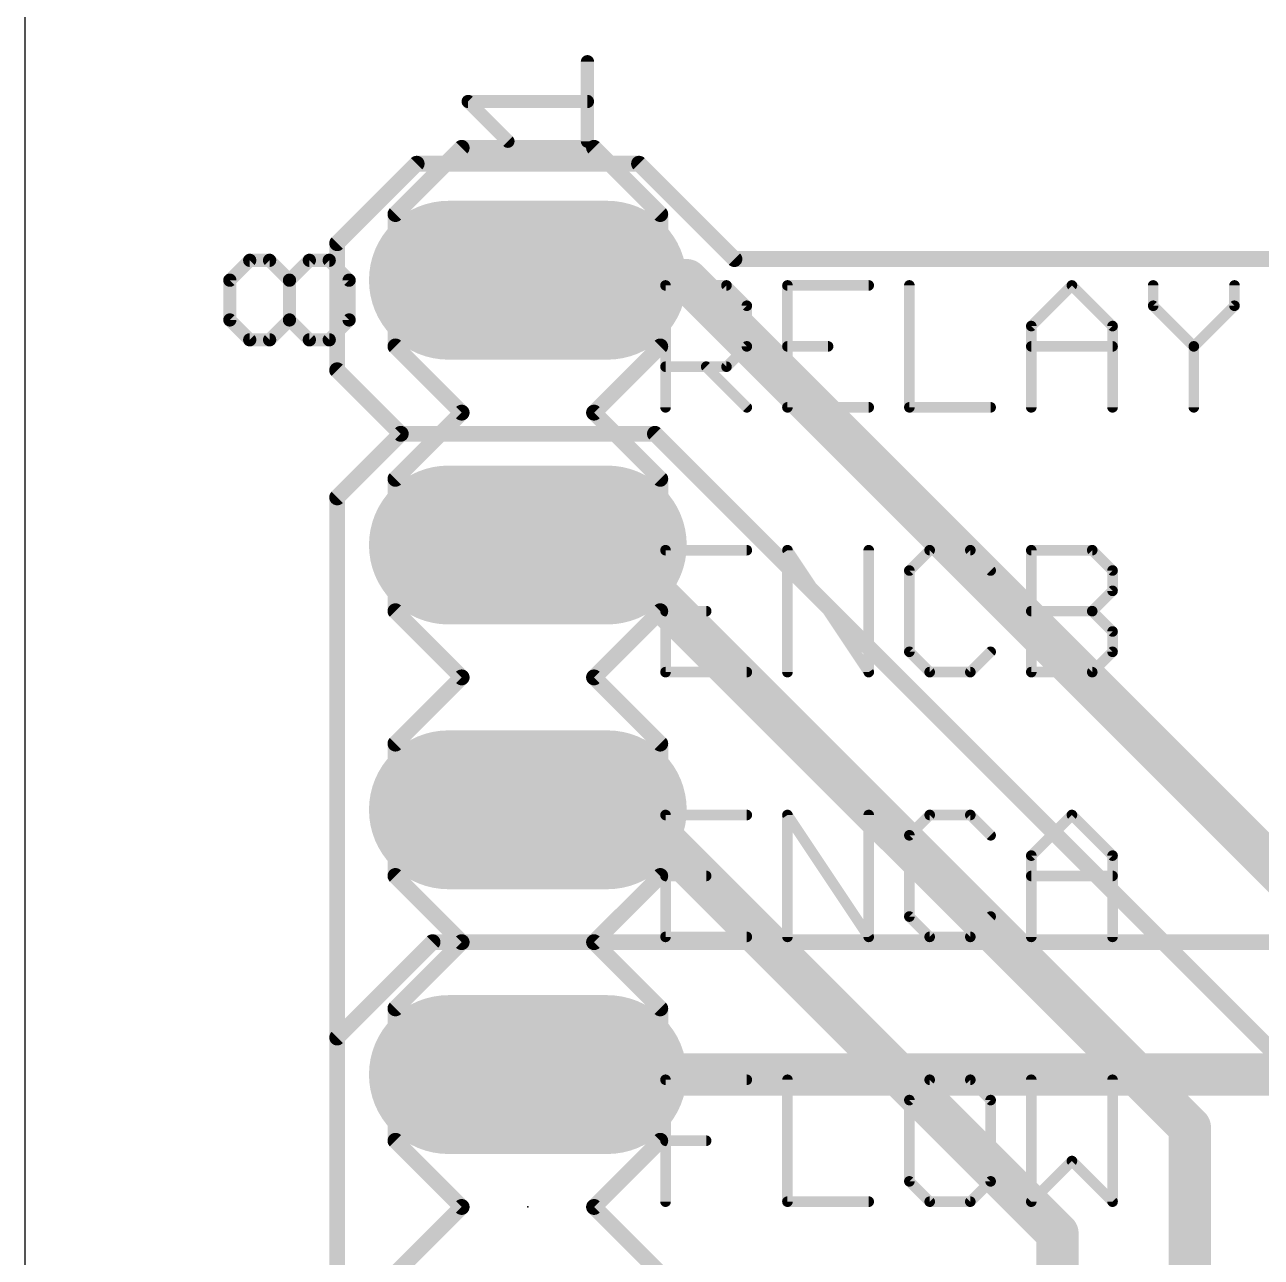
# Model space of a CAD drawing. Extents: x -1 to 57.9, y -5.8 to 55.6.
# Drawn here: x -1.02 to 10.85, y 31.27 to 43.09 of the extents above; entities that cross this region are included whole.
import ezdxf

# ---------------------------------------------------------------- set-up
doc = ezdxf.new("R2010")
doc.units = 0
for name, color, linetype in [('1', 22, 'CONTINUOUS'), ('16', 175, 'CONTINUOUS'), ('17', 82, 'CONTINUOUS'), ('20', 7, 'CONTINUOUS'), ('21', 253, 'CONTINUOUS'), ('23', 7, 'CONTINUOUS'), ('25', 253, 'CONTINUOUS'), ('51', 253, 'CONTINUOUS')]:
    doc.layers.add(name, color=color, linetype=linetype)

# ---------------------------------------------------------------- blocks, each defined once
blk = doc.blocks.new('RECT')
blk.add_solid([(-0.5, -0.5), (0.5, -0.5), (-0.5, 0.5), (0.5, 0.5)])
blk = doc.blocks.new('LONGP100')
at = {"const_width": 1}
blk.add_lwpolyline([(-0.5, 0), (0.5, 0)], dxfattribs=at)
at = {"const_width": 0.5}
for points in [[(-0.5, 0.25, 1), (-0.5, -0.25)], [(0.5, -0.25, 1), (0.5, 0.25)]]:
    blk.add_lwpolyline(points, format="xyb", dxfattribs=at)

msp = doc.modelspace()

# ---------------------------------------------------------------- linework, layer by layer
at = {"layer": '1'}
for points, const_width in [([(1.9812, 40.9956), (2.7432, 41.7576)], 0.1524), ([(2.7432, 41.7576), (4.8768, 41.7576)], 0.1524), ([(4.8768, 41.7576), (5.7912, 40.8432)], 0.1524), ([(1.9812, 39.7764), (1.9812, 40.9956)], 0.1524), ([(3.81, 40.64), (5.334, 40.64)], 0.4064), ([(5.334, 40.64), (11.43, 34.544)], 0.4064), ([(5.7912, 40.8432), (17.3736, 40.8432)], 0.1524), ([(2.5908, 39.1668), (1.9812, 39.7764)], 0.1524), ([(1.9812, 38.5572), (2.5908, 39.1668)], 0.1524), ([(2.5908, 39.1668), (5.0292, 39.1668)], 0.1524), ([(5.0292, 39.1668), (16.1544, 28.0416)], 0.1524), ([(1.9812, 29.8704), (1.9812, 38.5572)], 0.1524), ([(3.81, 38.1), (4.572, 38.1)], 0.4064), ([(4.572, 38.1), (10.16, 32.512)], 0.4064), ([(3.81, 35.56), (4.826, 35.56)], 0.4064), ([(4.826, 35.56), (8.89, 31.496)], 0.4064), ([(10.16, 32.512), (10.16, 22.352)], 0.4064), ([(8.89, 31.496), (8.89, 21.844)], 0.4064)]:
    msp.add_lwpolyline(points, dxfattribs=dict(at, const_width=const_width))
for points, const_width in [([(2.7432, 41.7957, 1), (2.7432, 41.7195)], 0.0762), ([(2.7701, 41.7307, 1), (2.7163, 41.7845)], 0.0762), ([(4.9037, 41.7845, 1), (4.8499, 41.7307)], 0.0762), ([(4.8768, 41.7195, 1), (4.8768, 41.7957)], 0.0762), ([(2.0193, 40.9956, 1), (1.9431, 40.9956)], 0.0762), ([(1.9543, 41.0225, 1), (2.0081, 40.9687)], 0.0762), ([(3.81, 40.7416, 1), (3.81, 40.5384)], 0.2032), ([(5.4058, 40.7118, 1), (5.2622, 40.5682)], 0.2032), ([(5.334, 40.5384, 1), (5.334, 40.7416)], 0.2032), ([(5.7912, 40.8813, 1), (5.7912, 40.8051)], 0.0762), ([(5.7643, 40.8163, 1), (5.8181, 40.8701)], 0.0762), ([(1.9431, 39.7764, 1), (2.0193, 39.7764)], 0.0762), ([(2.0081, 39.8033, 1), (1.9543, 39.7495)], 0.0762), ([(2.5908, 39.2049, 1), (2.5908, 39.1287)], 0.0762), ([(2.6177, 39.1399, 1), (2.5639, 39.1937)], 0.0762), ([(2.5639, 39.1399, 1), (2.6177, 39.1937)], 0.0762), ([(5.0561, 39.1937, 1), (5.0023, 39.1399)], 0.0762), ([(5.0292, 39.1287, 1), (5.0292, 39.2049)], 0.0762), ([(2.0193, 38.5572, 1), (1.9431, 38.5572)], 0.0762), ([(1.9543, 38.5841, 1), (2.0081, 38.5303)], 0.0762), ([(3.81, 38.2016, 1), (3.81, 37.9984)], 0.2032), ([(4.6438, 38.1718, 1), (4.5002, 38.0282)], 0.2032), ([(4.572, 37.9984, 1), (4.572, 38.2016)], 0.2032), ([(3.81, 35.6616, 1), (3.81, 35.4584)], 0.2032), ([(4.8978, 35.6318, 1), (4.7542, 35.4882)], 0.2032), ([(4.826, 35.4584, 1), (4.826, 35.6616)], 0.2032), ([(10.2616, 32.512, 1), (10.0584, 32.512)], 0.2032), ([(10.0882, 32.4402, 1), (10.2318, 32.5838)], 0.2032), ([(8.9916, 31.496, 1), (8.7884, 31.496)], 0.2032), ([(8.8182, 31.4242, 1), (8.9618, 31.5678)], 0.2032)]:
    msp.add_lwpolyline(points, format="xyb", dxfattribs=dict(at, const_width=const_width))
at = {"layer": '16'}
for points, const_width in [([(1.9812, 33.3756), (2.8956, 34.29)], 0.1524), ([(2.8956, 34.29), (16.51, 34.29)], 0.1524), ([(1.9812, 24.6888), (1.9812, 33.3756)], 0.1524), ([(13.208, 33.02), (3.81, 33.02)], 0.4064)]:
    msp.add_lwpolyline(points, dxfattribs=dict(at, const_width=const_width))
for points, const_width in [([(2.8956, 34.3281, 1), (2.8956, 34.2519)], 0.0762), ([(2.9225, 34.2631, 1), (2.8687, 34.3169)], 0.0762), ([(2.0193, 33.3756, 1), (1.9431, 33.3756)], 0.0762), ([(1.9543, 33.4025, 1), (2.0081, 33.3487)], 0.0762), ([(3.81, 33.1216, 1), (3.81, 32.9184)], 0.2032)]:
    msp.add_lwpolyline(points, format="xyb", dxfattribs=dict(at, const_width=const_width))
at = {"layer": '20'}
msp.add_line((-1.016, 55.616), (-1.016, -0.762), dxfattribs=at)
at = {"layer": '21'}
for points, const_width in [([(4.3815, 41.9735), (4.3815, 42.7362)], 0.127), ([(3.6189, 41.9735), (3.2375, 42.3548)], 0.127), ([(3.2375, 42.3548), (4.3815, 42.3548)], 0.127), ([(2.54, 41.275), (3.175, 41.91)], 0.1524), ([(3.175, 41.91), (4.445, 41.91)], 0.1524), ([(4.445, 41.91), (5.08, 41.275)], 0.1524), ([(2.54, 40.005), (2.54, 41.275)], 0.1524), ([(5.08, 41.275), (5.08, 40.005)], 0.1524), ([(0.9515, 40.6405), (1.1422, 40.8312)], 0.127), ([(1.1422, 40.8312), (1.3329, 40.8312)], 0.127), ([(1.3329, 40.8312), (1.5235, 40.6405)], 0.127), ([(1.5235, 40.6405), (1.7142, 40.8312)], 0.127), ([(1.7142, 40.8312), (1.9048, 40.8312)], 0.127), ([(1.9048, 40.8312), (2.0955, 40.6405)], 0.127), ([(0.9515, 40.2592), (0.9515, 40.6405)], 0.127), ([(1.5235, 40.2592), (1.5235, 40.6405)], 0.127), ([(2.0955, 40.6405), (2.0955, 40.2592)], 0.127), ([(1.1422, 40.0685), (0.9515, 40.2592)], 0.127), ([(1.5235, 40.2592), (1.3329, 40.0685)], 0.127), ([(1.7142, 40.0685), (1.5235, 40.2592)], 0.127), ([(2.0955, 40.2592), (1.9048, 40.0685)], 0.127), ([(1.3329, 40.0685), (1.1422, 40.0685)], 0.127), ([(1.9048, 40.0685), (1.7142, 40.0685)], 0.127), ([(2.54, 40.005), (3.175, 39.37)], 0.1524), ([(4.445, 39.37), (5.08, 40.005)], 0.1524), ([(2.54, 38.735), (3.175, 39.37)], 0.1524), ([(4.445, 39.37), (5.08, 38.735)], 0.1524), ([(2.54, 37.465), (2.54, 38.735)], 0.1524), ([(5.08, 38.735), (5.08, 37.465)], 0.1524), ([(3.175, 36.83), (2.54, 37.465)], 0.1524), ([(5.08, 37.465), (4.445, 36.83)], 0.1524), ([(2.54, 36.195), (3.175, 36.83)], 0.1524), ([(4.445, 36.83), (5.08, 36.195)], 0.1524), ([(2.54, 34.925), (2.54, 36.195)], 0.1524), ([(5.08, 36.195), (5.08, 34.925)], 0.1524), ([(3.175, 34.29), (2.54, 34.925)], 0.1524), ([(5.08, 34.925), (4.445, 34.29)], 0.1524), ([(2.54, 33.655), (3.175, 34.29)], 0.1524), ([(4.445, 34.29), (5.08, 33.655)], 0.1524), ([(2.54, 32.385), (2.54, 33.655)], 0.1524), ([(5.08, 33.655), (5.08, 32.385)], 0.1524), ([(2.54, 32.385), (3.175, 31.75)], 0.1524), ([(4.445, 31.75), (5.08, 32.385)], 0.1524), ([(2.54, 31.115), (3.175, 31.75)], 0.1524), ([(4.445, 31.75), (5.08, 31.115)], 0.1524)]:
    msp.add_lwpolyline(points, dxfattribs=dict(at, const_width=const_width))
for points, const_width in [([(4.4132, 42.7362, 1), (4.3498, 42.7362)], 0.0635), ([(3.2375, 42.3866, 1), (3.2375, 42.3231)], 0.0635), ([(3.26, 42.3773, 1), (3.2151, 42.3324)], 0.0635), ([(4.3815, 42.3231, 1), (4.3815, 42.3866)], 0.0635), ([(3.5964, 41.951, 1), (3.6413, 41.996)], 0.0635), ([(4.3498, 41.9735, 1), (4.4132, 41.9735)], 0.0635), ([(3.175, 41.9481, 1), (3.175, 41.8719)], 0.0762), ([(3.2019, 41.8831, 1), (3.1481, 41.9369)], 0.0762), ([(4.4719, 41.9369, 1), (4.4181, 41.8831)], 0.0762), ([(4.445, 41.8719, 1), (4.445, 41.9481)], 0.0762), ([(2.5781, 41.275, 1), (2.5019, 41.275)], 0.0762), ([(2.5131, 41.3019, 1), (2.5669, 41.2481)], 0.0762), ([(5.1181, 41.275, 1), (5.0419, 41.275)], 0.0762), ([(5.0531, 41.2481, 1), (5.1069, 41.3019)], 0.0762), ([(1.1422, 40.8629, 1), (1.1422, 40.7994)], 0.0635), ([(1.1646, 40.8087, 1), (1.1197, 40.8536)], 0.0635), ([(1.3553, 40.8536, 1), (1.3104, 40.8087)], 0.0635), ([(1.3329, 40.7994, 1), (1.3329, 40.8629)], 0.0635), ([(1.7142, 40.8629, 1), (1.7142, 40.7994)], 0.0635), ([(1.7366, 40.8087, 1), (1.6917, 40.8536)], 0.0635), ([(1.9273, 40.8536, 1), (1.8824, 40.8087)], 0.0635), ([(1.9048, 40.7994, 1), (1.9048, 40.8629)], 0.0635), ([(0.9833, 40.6405, 1), (0.9198, 40.6405)], 0.0635), ([(0.9291, 40.6629, 1), (0.974, 40.618)], 0.0635), ([(1.5553, 40.6405, 1), (1.4918, 40.6405)], 0.0635), ([(1.5011, 40.6629, 1), (1.546, 40.618)], 0.0635), ([(1.5011, 40.618, 1), (1.546, 40.6629)], 0.0635), ([(2.1273, 40.6405, 1), (2.0637, 40.6405)], 0.0635), ([(2.073, 40.618, 1), (2.118, 40.6629)], 0.0635), ([(0.974, 40.2816, 1), (0.9291, 40.2367)], 0.0635), ([(0.9198, 40.2592, 1), (0.9833, 40.2592)], 0.0635), ([(1.546, 40.2816, 1), (1.5011, 40.2367)], 0.0635), ([(1.4918, 40.2592, 1), (1.5553, 40.2592)], 0.0635), ([(1.546, 40.2367, 1), (1.5011, 40.2816)], 0.0635), ([(2.0637, 40.2592, 1), (2.1273, 40.2592)], 0.0635), ([(2.118, 40.2367, 1), (2.073, 40.2816)], 0.0635), ([(1.1422, 40.1003, 1), (1.1422, 40.0367)], 0.0635), ([(1.1197, 40.046, 1), (1.1646, 40.091)], 0.0635), ([(1.3104, 40.091, 1), (1.3553, 40.046)], 0.0635), ([(1.3329, 40.0367, 1), (1.3329, 40.1003)], 0.0635), ([(1.7142, 40.1003, 1), (1.7142, 40.0367)], 0.0635), ([(1.6917, 40.046, 1), (1.7366, 40.091)], 0.0635), ([(1.8824, 40.091, 1), (1.9273, 40.046)], 0.0635), ([(1.9048, 40.0367, 1), (1.9048, 40.1003)], 0.0635), ([(2.5019, 40.005, 1), (2.5781, 40.005)], 0.0762), ([(2.5669, 40.0319, 1), (2.5131, 39.9781)], 0.0762), ([(5.0419, 40.005, 1), (5.1181, 40.005)], 0.0762), ([(5.1069, 39.9781, 1), (5.0531, 40.0319)], 0.0762), ([(3.2019, 39.3431, 1), (3.1481, 39.3969)], 0.0762), ([(3.1481, 39.3431, 1), (3.2019, 39.3969)], 0.0762), ([(4.4719, 39.3969, 1), (4.4181, 39.3431)], 0.0762), ([(4.4181, 39.3969, 1), (4.4719, 39.3431)], 0.0762), ([(2.5781, 38.735, 1), (2.5019, 38.735)], 0.0762), ([(2.5131, 38.7619, 1), (2.5669, 38.7081)], 0.0762), ([(5.1181, 38.735, 1), (5.0419, 38.735)], 0.0762), ([(5.0531, 38.7081, 1), (5.1069, 38.7619)], 0.0762), ([(2.5019, 37.465, 1), (2.5781, 37.465)], 0.0762), ([(2.5669, 37.4919, 1), (2.5131, 37.4381)], 0.0762), ([(5.0419, 37.465, 1), (5.1181, 37.465)], 0.0762), ([(5.1069, 37.4381, 1), (5.0531, 37.4919)], 0.0762), ([(3.2019, 36.8031, 1), (3.1481, 36.8569)], 0.0762), ([(3.1481, 36.8031, 1), (3.2019, 36.8569)], 0.0762), ([(4.4719, 36.8569, 1), (4.4181, 36.8031)], 0.0762), ([(4.4181, 36.8569, 1), (4.4719, 36.8031)], 0.0762), ([(2.5781, 36.195, 1), (2.5019, 36.195)], 0.0762), ([(2.5131, 36.2219, 1), (2.5669, 36.1681)], 0.0762), ([(5.1181, 36.195, 1), (5.0419, 36.195)], 0.0762), ([(5.0531, 36.1681, 1), (5.1069, 36.2219)], 0.0762), ([(2.5669, 34.9519, 1), (2.5131, 34.8981)], 0.0762), ([(5.1069, 34.8981, 1), (5.0531, 34.9519)], 0.0762), ([(2.5019, 34.925, 1), (2.5781, 34.925)], 0.0762), ([(5.0419, 34.925, 1), (5.1181, 34.925)], 0.0762), ([(3.2019, 34.2631, 1), (3.1481, 34.3169)], 0.0762), ([(3.1481, 34.2631, 1), (3.2019, 34.3169)], 0.0762), ([(4.4719, 34.3169, 1), (4.4181, 34.2631)], 0.0762), ([(4.4181, 34.3169, 1), (4.4719, 34.2631)], 0.0762), ([(2.5781, 33.655, 1), (2.5019, 33.655)], 0.0762), ([(2.5131, 33.6819, 1), (2.5669, 33.6281)], 0.0762), ([(5.1181, 33.655, 1), (5.0419, 33.655)], 0.0762), ([(5.0531, 33.6281, 1), (5.1069, 33.6819)], 0.0762), ([(2.5019, 32.385, 1), (2.5781, 32.385)], 0.0762), ([(2.5669, 32.4119, 1), (2.5131, 32.3581)], 0.0762), ([(5.0419, 32.385, 1), (5.1181, 32.385)], 0.0762), ([(5.1069, 32.3581, 1), (5.0531, 32.4119)], 0.0762), ([(3.2019, 31.7231, 1), (3.1481, 31.7769)], 0.0762), ([(3.1481, 31.7231, 1), (3.2019, 31.7769)], 0.0762), ([(4.4719, 31.7769, 1), (4.4181, 31.7231)], 0.0762), ([(4.4181, 31.7769, 1), (4.4719, 31.7231)], 0.0762)]:
    msp.add_lwpolyline(points, format="xyb", dxfattribs=dict(at, const_width=const_width))
at = {"layer": '23'}
msp.add_point((3.81, 31.75), dxfattribs=at)
at = {"layer": '25', "const_width": 0.1016}
for points in [[(5.1308, 39.4208), (5.1308, 40.5902)], [(5.1308, 40.5902), (5.7155, 40.5902)], [(5.7155, 40.5902), (5.9104, 40.3953)], [(7.0798, 40.5902), (6.3002, 40.5902)], [(6.3002, 40.5902), (6.3002, 39.4208)], [(7.4696, 40.5902), (7.4696, 39.4208)], [(8.639, 40.2004), (9.0288, 40.5902)], [(9.0288, 40.5902), (9.4186, 40.2004)], [(9.8084, 40.5902), (9.8084, 40.3953)], [(10.588, 40.3953), (10.588, 40.5902)], [(5.9104, 40.3953), (5.9104, 40.0055)], [(9.8084, 40.3953), (10.1982, 40.0055)], [(10.1982, 40.0055), (10.588, 40.3953)], [(8.639, 39.4208), (8.639, 40.2004)], [(9.4186, 40.2004), (9.4186, 39.4208)], [(5.9104, 40.0055), (5.7155, 39.8106)], [(6.3002, 40.0055), (6.69, 40.0055)], [(8.639, 40.0055), (9.4186, 40.0055)], [(10.1982, 40.0055), (10.1982, 39.4208)], [(5.7155, 39.8106), (5.1308, 39.8106)], [(5.5206, 39.8106), (5.9104, 39.4208)], [(6.3002, 39.4208), (7.0798, 39.4208)], [(7.4696, 39.4208), (8.2492, 39.4208)], [(5.9104, 38.0502), (5.1308, 38.0502)], [(5.1308, 38.0502), (5.1308, 36.8808)], [(6.3002, 36.8808), (6.3002, 38.0502)], [(6.3002, 38.0502), (7.0798, 36.8808)], [(7.0798, 36.8808), (7.0798, 38.0502)], [(7.6645, 38.0502), (7.4696, 37.8553)], [(8.0543, 38.0502), (7.6645, 38.0502)], [(8.2492, 37.8553), (8.0543, 38.0502)], [(8.639, 36.8808), (8.639, 38.0502)], [(8.639, 38.0502), (9.2237, 38.0502)], [(9.2237, 38.0502), (9.4186, 37.8553)], [(7.4696, 37.8553), (7.4696, 37.0757)], [(9.4186, 37.8553), (9.4186, 37.6604)], [(9.4186, 37.6604), (9.2237, 37.4655)], [(5.1308, 37.4655), (5.5206, 37.4655)], [(8.639, 37.4655), (9.2237, 37.4655)], [(9.2237, 37.4655), (9.4186, 37.2706)], [(9.4186, 37.2706), (9.4186, 37.0757)], [(7.4696, 37.0757), (7.6645, 36.8808)], [(8.0543, 36.8808), (8.2492, 37.0757)], [(9.4186, 37.0757), (9.2237, 36.8808)], [(5.1308, 36.8808), (5.9104, 36.8808)], [(7.6645, 36.8808), (8.0543, 36.8808)], [(9.2237, 36.8808), (8.639, 36.8808)], [(5.9104, 35.5102), (5.1308, 35.5102)], [(5.1308, 35.5102), (5.1308, 34.3408)], [(6.3002, 34.3408), (6.3002, 35.5102)], [(6.3002, 35.5102), (7.0798, 34.3408)], [(7.0798, 34.3408), (7.0798, 35.5102)], [(7.6645, 35.5102), (7.4696, 35.3153)], [(8.0543, 35.5102), (7.6645, 35.5102)], [(8.2492, 35.3153), (8.0543, 35.5102)], [(8.639, 35.1204), (9.0288, 35.5102)], [(9.0288, 35.5102), (9.4186, 35.1204)], [(7.4696, 35.3153), (7.4696, 34.5357)], [(8.639, 34.3408), (8.639, 35.1204)], [(9.4186, 35.1204), (9.4186, 34.3408)], [(5.1308, 34.9255), (5.5206, 34.9255)], [(8.639, 34.9255), (9.4186, 34.9255)], [(7.4696, 34.5357), (7.6645, 34.3408)], [(8.0543, 34.3408), (8.2492, 34.5357)], [(5.1308, 34.3408), (5.9104, 34.3408)], [(7.6645, 34.3408), (8.0543, 34.3408)], [(5.1308, 31.8008), (5.1308, 32.9702)], [(5.1308, 32.9702), (5.9104, 32.9702)], [(6.3002, 32.9702), (6.3002, 31.8008)], [(7.6645, 32.9702), (7.4696, 32.7753)], [(8.0543, 32.9702), (7.6645, 32.9702)], [(8.2492, 32.7753), (8.0543, 32.9702)], [(8.639, 32.9702), (8.639, 31.8008)], [(9.4186, 31.8008), (9.4186, 32.9702)], [(7.4696, 32.7753), (7.4696, 31.9957)], [(8.2492, 31.9957), (8.2492, 32.7753)], [(5.1308, 32.3855), (5.5206, 32.3855)], [(8.639, 31.8008), (9.0288, 32.1906)], [(9.0288, 32.1906), (9.4186, 31.8008)], [(7.4696, 31.9957), (7.6645, 31.8008)], [(8.0543, 31.8008), (8.2492, 31.9957)], [(6.3002, 31.8008), (7.0798, 31.8008)], [(7.6645, 31.8008), (8.0543, 31.8008)]]:
    msp.add_lwpolyline(points, dxfattribs=at)
at = {"layer": '25', "const_width": 0.0508}
for points in [[(5.1562, 40.5902, 1), (5.1054, 40.5902)], [(5.1308, 40.6156, 1), (5.1308, 40.5648)], [(5.7335, 40.6082, 1), (5.6975, 40.5722)], [(5.7155, 40.5648, 1), (5.7155, 40.6156)], [(6.3002, 40.6156, 1), (6.3002, 40.5648)], [(6.3256, 40.5902, 1), (6.2748, 40.5902)], [(7.0798, 40.5648, 1), (7.0798, 40.6156)], [(7.495, 40.5902, 1), (7.4442, 40.5902)], [(9.0467, 40.6082, 1), (9.0108, 40.5722)], [(9.0467, 40.5722, 1), (9.0108, 40.6082)], [(9.8338, 40.5902, 1), (9.783, 40.5902)], [(10.6134, 40.5902, 1), (10.5626, 40.5902)], [(5.9358, 40.3953, 1), (5.885, 40.3953)], [(5.8924, 40.3773, 1), (5.9284, 40.4133)], [(9.8263, 40.4133, 1), (9.7904, 40.3773)], [(9.783, 40.3953, 1), (9.8338, 40.3953)], [(10.5626, 40.3953, 1), (10.6134, 40.3953)], [(10.6059, 40.3773, 1), (10.57, 40.4133)], [(8.621, 40.2184, 1), (8.657, 40.1824)], [(8.6644, 40.2004, 1), (8.6136, 40.2004)], [(9.444, 40.2004, 1), (9.3932, 40.2004)], [(9.4006, 40.1824, 1), (9.4365, 40.2184)], [(5.885, 40.0055, 1), (5.9358, 40.0055)], [(5.9284, 39.9875, 1), (5.8924, 40.0235)], [(6.3002, 40.0309, 1), (6.3002, 39.9801)], [(6.69, 39.9801, 1), (6.69, 40.0309)], [(8.639, 40.0309, 1), (8.639, 39.9801)], [(9.4186, 39.9801, 1), (9.4186, 40.0309)], [(10.1802, 40.0235, 1), (10.2161, 39.9875)], [(10.2236, 40.0055, 1), (10.1728, 40.0055)], [(10.1802, 39.9875, 1), (10.2161, 40.0235)], [(5.1308, 39.836, 1), (5.1308, 39.7852)], [(5.5386, 39.8286, 1), (5.5026, 39.7926)], [(5.6975, 39.8286, 1), (5.7335, 39.7926)], [(5.7155, 39.7852, 1), (5.7155, 39.836)], [(5.1054, 39.4208, 1), (5.1562, 39.4208)], [(5.8924, 39.4028, 1), (5.9284, 39.4388)], [(6.3002, 39.4462, 1), (6.3002, 39.3954)], [(6.2748, 39.4208, 1), (6.3256, 39.4208)], [(7.0798, 39.3954, 1), (7.0798, 39.4462)], [(7.4696, 39.4462, 1), (7.4696, 39.3954)], [(7.4442, 39.4208, 1), (7.495, 39.4208)], [(8.2492, 39.3954, 1), (8.2492, 39.4462)], [(8.6136, 39.4208, 1), (8.6644, 39.4208)], [(9.3932, 39.4208, 1), (9.444, 39.4208)], [(10.1728, 39.4208, 1), (10.2236, 39.4208)], [(5.1308, 38.0756, 1), (5.1308, 38.0248)], [(5.1562, 38.0502, 1), (5.1054, 38.0502)], [(5.9104, 38.0248, 1), (5.9104, 38.0756)], [(6.3256, 38.0502, 1), (6.2748, 38.0502)], [(6.3213, 38.0643, 1), (6.2791, 38.0361)], [(7.1052, 38.0502, 1), (7.0544, 38.0502)], [(7.6645, 38.0756, 1), (7.6645, 38.0248)], [(7.6825, 38.0322, 1), (7.6465, 38.0682)], [(8.0723, 38.0682, 1), (8.0363, 38.0322)], [(8.0543, 38.0248, 1), (8.0543, 38.0756)], [(8.6644, 38.0502, 1), (8.6136, 38.0502)], [(8.639, 38.0756, 1), (8.639, 38.0248)], [(9.2416, 38.0682, 1), (9.2057, 38.0322)], [(9.2237, 38.0248, 1), (9.2237, 38.0756)], [(7.4516, 37.8733, 1), (7.4876, 37.8373)], [(7.495, 37.8553, 1), (7.4442, 37.8553)], [(8.2312, 37.8373, 1), (8.2672, 37.8733)], [(9.444, 37.8553, 1), (9.3932, 37.8553)], [(9.4006, 37.8373, 1), (9.4365, 37.8733)], [(9.3932, 37.6604, 1), (9.444, 37.6604)], [(9.4365, 37.6424, 1), (9.4006, 37.6784)], [(5.1308, 37.4909, 1), (5.1308, 37.4401)], [(5.5206, 37.4401, 1), (5.5206, 37.4909)], [(8.639, 37.4909, 1), (8.639, 37.4401)], [(9.2416, 37.4835, 1), (9.2057, 37.4475)], [(9.2057, 37.4835, 1), (9.2416, 37.4475)], [(9.2237, 37.4401, 1), (9.2237, 37.4909)], [(9.444, 37.2706, 1), (9.3932, 37.2706)], [(9.4006, 37.2526, 1), (9.4365, 37.2886)], [(7.4876, 37.0937, 1), (7.4516, 37.0577)], [(8.2672, 37.0577, 1), (8.2312, 37.0937)], [(9.4365, 37.0577, 1), (9.4006, 37.0937)], [(7.4442, 37.0757, 1), (7.495, 37.0757)], [(9.3932, 37.0757, 1), (9.444, 37.0757)], [(5.1308, 36.9062, 1), (5.1308, 36.8554)], [(5.1054, 36.8808, 1), (5.1562, 36.8808)], [(5.9104, 36.8554, 1), (5.9104, 36.9062)], [(6.2748, 36.8808, 1), (6.3256, 36.8808)], [(7.0544, 36.8808, 1), (7.1052, 36.8808)], [(7.0587, 36.8667, 1), (7.1009, 36.8949)], [(7.6645, 36.9062, 1), (7.6645, 36.8554)], [(7.6465, 36.8628, 1), (7.6825, 36.8988)], [(8.0363, 36.8988, 1), (8.0723, 36.8628)], [(8.0543, 36.8554, 1), (8.0543, 36.9062)], [(8.639, 36.9062, 1), (8.639, 36.8554)], [(8.6136, 36.8808, 1), (8.6644, 36.8808)], [(9.2057, 36.8988, 1), (9.2416, 36.8628)], [(9.2237, 36.8554, 1), (9.2237, 36.9062)], [(5.1308, 35.5356, 1), (5.1308, 35.4848)], [(5.1562, 35.5102, 1), (5.1054, 35.5102)], [(5.9104, 35.4848, 1), (5.9104, 35.5356)], [(6.3256, 35.5102, 1), (6.2748, 35.5102)], [(6.3213, 35.5243, 1), (6.2791, 35.4961)], [(7.1052, 35.5102, 1), (7.0544, 35.5102)], [(7.6645, 35.5356, 1), (7.6645, 35.4848)], [(7.6825, 35.4922, 1), (7.6465, 35.5282)], [(8.0723, 35.5282, 1), (8.0363, 35.4922)], [(8.0543, 35.4848, 1), (8.0543, 35.5356)], [(9.0467, 35.5282, 1), (9.0108, 35.4922)], [(9.0467, 35.4922, 1), (9.0108, 35.5282)], [(7.4516, 35.3333, 1), (7.4876, 35.2973)], [(7.495, 35.3153, 1), (7.4442, 35.3153)], [(8.2312, 35.2973, 1), (8.2672, 35.3333)], [(8.621, 35.1384, 1), (8.657, 35.1024)], [(8.6644, 35.1204, 1), (8.6136, 35.1204)], [(9.444, 35.1204, 1), (9.3932, 35.1204)], [(9.4006, 35.1024, 1), (9.4365, 35.1384)], [(5.1308, 34.9509, 1), (5.1308, 34.9001)], [(5.5206, 34.9001, 1), (5.5206, 34.9509)], [(8.639, 34.9509, 1), (8.639, 34.9001)], [(9.4186, 34.9001, 1), (9.4186, 34.9509)], [(7.4876, 34.5537, 1), (7.4516, 34.5177)], [(7.4442, 34.5357, 1), (7.495, 34.5357)], [(8.2672, 34.5177, 1), (8.2312, 34.5537)], [(5.1308, 34.3662, 1), (5.1308, 34.3154)], [(5.1054, 34.3408, 1), (5.1562, 34.3408)], [(5.9104, 34.3154, 1), (5.9104, 34.3662)], [(6.2748, 34.3408, 1), (6.3256, 34.3408)], [(7.0544, 34.3408, 1), (7.1052, 34.3408)], [(7.0587, 34.3267, 1), (7.1009, 34.3549)], [(7.6645, 34.3662, 1), (7.6645, 34.3154)], [(7.6465, 34.3228, 1), (7.6825, 34.3588)], [(8.0363, 34.3588, 1), (8.0723, 34.3228)], [(8.0543, 34.3154, 1), (8.0543, 34.3662)], [(8.6136, 34.3408, 1), (8.6644, 34.3408)], [(9.3932, 34.3408, 1), (9.444, 34.3408)], [(5.1562, 32.9702, 1), (5.1054, 32.9702)], [(5.1308, 32.9956, 1), (5.1308, 32.9448)], [(5.9104, 32.9448, 1), (5.9104, 32.9956)], [(6.3256, 32.9702, 1), (6.2748, 32.9702)], [(7.6645, 32.9956, 1), (7.6645, 32.9448)], [(7.6825, 32.9522, 1), (7.6465, 32.9882)], [(8.0723, 32.9882, 1), (8.0363, 32.9522)], [(8.0543, 32.9448, 1), (8.0543, 32.9956)], [(8.6644, 32.9702, 1), (8.6136, 32.9702)], [(9.444, 32.9702, 1), (9.3932, 32.9702)], [(7.4516, 32.7933, 1), (7.4876, 32.7573)], [(7.495, 32.7753, 1), (7.4442, 32.7753)], [(8.2746, 32.7753, 1), (8.2238, 32.7753)], [(8.2312, 32.7573, 1), (8.2672, 32.7933)], [(5.1308, 32.4109, 1), (5.1308, 32.3601)], [(5.5206, 32.3601, 1), (5.5206, 32.4109)], [(9.0467, 32.2086, 1), (9.0108, 32.1726)], [(9.0467, 32.1726, 1), (9.0108, 32.2086)], [(7.4876, 32.0137, 1), (7.4516, 31.9777)], [(8.2672, 31.9777, 1), (8.2312, 32.0137)], [(7.4442, 31.9957, 1), (7.495, 31.9957)], [(8.2238, 31.9957, 1), (8.2746, 31.9957)], [(5.1054, 31.8008, 1), (5.1562, 31.8008)], [(6.3002, 31.8262, 1), (6.3002, 31.7754)], [(6.2748, 31.8008, 1), (6.3256, 31.8008)], [(7.0798, 31.7754, 1), (7.0798, 31.8262)], [(7.6645, 31.8262, 1), (7.6645, 31.7754)], [(7.6465, 31.7828, 1), (7.6825, 31.8188)], [(8.0363, 31.8188, 1), (8.0723, 31.7828)], [(8.0543, 31.7754, 1), (8.0543, 31.8262)], [(8.621, 31.8188, 1), (8.657, 31.7828)], [(8.6136, 31.8008, 1), (8.6644, 31.8008)], [(9.3932, 31.8008, 1), (9.444, 31.8008)], [(9.4006, 31.7828, 1), (9.4365, 31.8188)]]:
    msp.add_lwpolyline(points, format="xyb", dxfattribs=at)

# ---------------------------------------------------------------- block references
at = {"layer": '17', "xscale": 1.524, "yscale": 1.524, "rotation": 180}
for p in [(3.81, 40.64), (3.81, 40.64), (3.81, 38.1), (3.81, 38.1), (3.81, 35.56), (3.81, 35.56), (3.81, 33.02), (3.81, 33.02)]:
    msp.add_blockref('LONGP100', p, dxfattribs=at)
at = {"layer": '51', "xscale": 0.508, "yscale": 0.508, "rotation": 90}
for p in [(3.81, 40.64), (3.81, 38.1), (3.81, 35.56), (3.81, 33.02)]:
    msp.add_blockref('RECT', p, dxfattribs=at)

doc.saveas('drawing.dxf')
